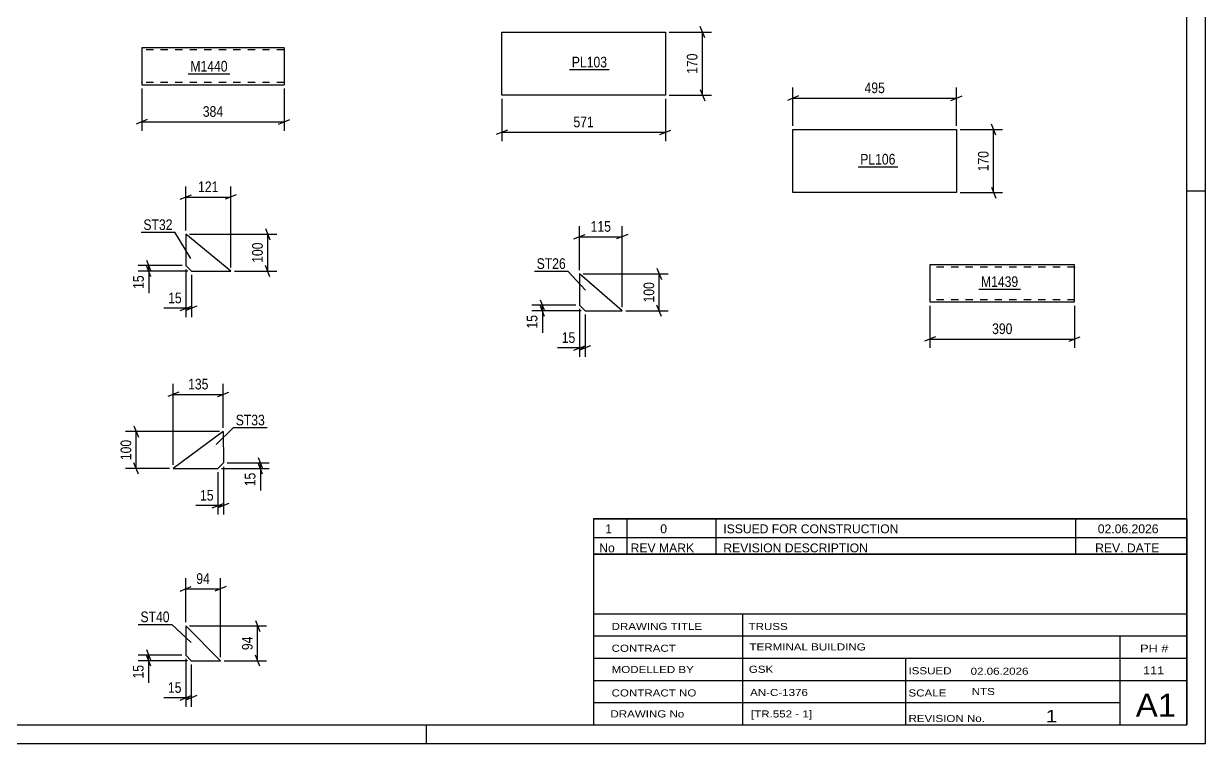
# Model space of a CAD drawing. Header units: millimetres. Extents: x 0 to 594, y 0 to 420.
# Drawn here: x 275.3 to 594, y 0 to 194.2 of the extents above; entities that cross this region are included whole.
import ezdxf

# ---------------------------------------------------------------- set-up
doc = ezdxf.new("R2010")
doc.units = ezdxf.units.MM
doc.linetypes.add('DXK_LINE_DOT2', pattern=[3.9198, 1.9599, -1.9599])
doc.styles.add('Arial Narrow', font='ARIALN.TTF', dxfattribs={"height": 0.2})

# ---------------------------------------------------------------- blocks, each defined once
blk = doc.blocks.new('Unknown-570386002-1132')
at = {"color": 5, "linetype": 'Continuous'}
for p, q in [((594, 0), (594, 420)), ((589, 5), (589, 415)), ((594, 149), (589, 149)), ((5, 5), (589, 5)), ((384, 0), (384, 5)), ((0, 0), (594, 0))]:
    blk.add_line(p, q, dxfattribs=at)
blk = doc.blocks.new('Part-570386002-9927 - 9911')
at = {"color": 2, "linetype": 'Continuous'}
for p, q in [((436.71, 116.71), (425.21, 126.71)), ((425.21, 126.71), (425.21, 118.21)), ((425.21, 118.21), (426.71, 116.71)), ((426.71, 116.71), (436.71, 116.71))]:
    blk.add_line(p, q, dxfattribs=at)
blk = doc.blocks.new('Part-570386002-9790 - 9774')
at = {"color": 2, "linetype": 'Continuous'}
for p, q in [((328.41, 22.29), (319.01, 31.69)), ((319.01, 31.69), (319.01, 23.79)), ((320.51, 22.29), (319.01, 23.79)), ((320.51, 22.29), (328.41, 22.29))]:
    blk.add_line(p, q, dxfattribs=at)
blk = doc.blocks.new('Part-570386002-8787 - 8771')
at = {"color": 2, "linetype": 'Continuous'}
for p, q in [((404.28, 174.9), (404.28, 191.9)), ((404.28, 191.9), (426.28, 191.9)), ((426.38, 191.9), (448.38, 191.9)), ((448.38, 191.9), (448.38, 174.9)), ((426.28, 174.9), (404.28, 174.9)), ((448.38, 174.9), (426.38, 174.9))]:
    blk.add_line(p, q, dxfattribs=at)
blk = doc.blocks.new('Part-570386002-8831 - 8815')
at = {"color": 2, "linetype": 'Continuous'}
for p, q in [((482.79, 148.61), (482.79, 165.61)), ((482.79, 165.61), (504.79, 165.61)), ((504.89, 165.61), (526.89, 165.61)), ((526.89, 165.61), (526.89, 148.61)), ((504.79, 148.61), (482.79, 148.61)), ((526.89, 148.61), (504.89, 148.61))]:
    blk.add_line(p, q, dxfattribs=at)
blk = doc.blocks.new('Part-570386002-9262 - 9246')
at = {"color": 2, "linetype": 'Continuous'}
for p, q in [((319.06, 137.41), (319.06, 128.91)), ((331.15, 127.41), (319.06, 137.41)), ((319.06, 128.91), (320.56, 127.41)), ((320.56, 127.41), (331.15, 127.41))]:
    blk.add_line(p, q, dxfattribs=at)
blk = doc.blocks.new('Part-570386002-9321 - 9305')
at = {"color": 2, "linetype": 'Continuous'}
for p, q in [((329.16, 84.16), (315.67, 74.16)), ((329.16, 84.16), (329.17, 75.66)), ((315.67, 74.16), (327.67, 74.16)), ((329.17, 75.66), (327.67, 74.16))]:
    blk.add_line(p, q, dxfattribs=at)
blk = doc.blocks.new('Part-570386002-9555 - 9539')
at = {"color": 2, "linetype": 'Continuous'}
for p, q in [((558.74, 129.1), (519.73, 129.1)), ((519.73, 129.1), (519.73, 119.19)), ((558.74, 120.3), (558.74, 129.1)), ((519.73, 119.19), (519.73, 119.1)), ((519.73, 119.1), (558.74, 119.1)), ((558.74, 119.1), (558.74, 120.3))]:
    blk.add_line(p, q, dxfattribs=at)
at = {"color": 7, "linetype": 'DXK_LINE_DOT2'}
for p, q in [((558.74, 128.5), (519.73, 128.5)), ((558.74, 128.5), (558.74, 128.45)), ((558.74, 128.45), (558.74, 128.5)), ((558.74, 128.36), (558.74, 128.45)), ((558.74, 128.45), (558.74, 128.36)), ((519.73, 119.7), (519.73, 119.75)), ((558.74, 119.7), (519.73, 119.7)), ((558.74, 119.75), (558.74, 120.07)), ((558.74, 119.7), (558.74, 119.75))]:
    blk.add_line(p, q, dxfattribs=at)
blk = doc.blocks.new('Part-570386002-9587 - 9571')
at = {"color": 2, "linetype": 'Continuous'}
for p, q in [((345.57, 187.72), (307.17, 187.72)), ((307.17, 187.72), (307.17, 177.81)), ((345.57, 187.72), (345.57, 177.72)), ((307.17, 177.81), (307.17, 177.72)), ((307.17, 177.72), (345.57, 177.72))]:
    blk.add_line(p, q, dxfattribs=at)
at = {"color": 7, "linetype": 'DXK_LINE_DOT2'}
for p, q in [((345.57, 187.12), (307.17, 187.12)), ((307.17, 178.32), (307.17, 178.37)), ((345.57, 178.32), (307.17, 178.32)), ((345.57, 178.32), (345.57, 178.37))]:
    blk.add_line(p, q, dxfattribs=at)
blk = doc.blocks.new('StraightDimension-570386002-9956 - 9911')
at = {"color": 7, "linetype": 'Continuous'}
for p, q in [((425.21, 117.21), (425.21, 104.31)), ((426.71, 115.71), (426.71, 104.31)), ((423.71, 106.11), (426.71, 107.31)), ((428.21, 107.31), (425.21, 106.11)), ((425.21, 106.71), (426.71, 106.71))]:
    blk.add_line(p, q, dxfattribs=at)
at = {"color": 0}
blk.add_wipeout([(424.68, 107.46), (424.68, 111.66), (419.83, 111.66), (419.83, 107.46)], dxfattribs=at)
at = {"color": 7, "linetype": 'Continuous'}
blk.add_line((425.21, 106.71), (419.3, 106.71), dxfattribs=at)
blk.add_line((425.21, 106.71), (419.3, 106.71), dxfattribs=at)
at = {"color": 3, "style": 'Arial Narrow'}
blk.add_text('15', height=2.863, dxfattribs=at).set_placement((420.43, 108.06))
blk = doc.blocks.new('StraightDimension-570386002-9929 - 9911')
at = {"color": 7, "linetype": 'Continuous'}
for p, q in [((446.11, 128.21), (447.31, 125.21)), ((426.21, 126.71), (449.11, 126.71)), ((446.71, 116.71), (446.71, 126.71)), ((447.31, 115.21), (446.11, 118.21)), ((437.71, 116.71), (449.11, 116.71))]:
    blk.add_line(p, q, dxfattribs=at)
at = {"color": 0}
blk.add_wipeout([(445.96, 125.05), (441.76, 125.05), (441.76, 118.37), (445.96, 118.37)], dxfattribs=at)
at = {"color": 3, "style": 'Arial Narrow'}
blk.add_text('100', height=2.863, rotation=90.0002, dxfattribs=at).set_placement((445.36, 118.97))
blk = doc.blocks.new('StraightDimension-570386002-9938 - 9911')
at = {"color": 7, "linetype": 'Continuous'}
for p, q in [((424.21, 118.21), (412.36, 118.21)), ((414.61, 119.71), (415.81, 116.71)), ((415.81, 115.21), (414.61, 118.21)), ((415.21, 116.71), (415.21, 118.21)), ((425.71, 116.71), (412.36, 116.71))]:
    blk.add_line(p, q, dxfattribs=at)
at = {"color": 0}
blk.add_wipeout([(414.46, 116.18), (410.26, 116.18), (410.26, 111.33), (414.46, 111.33)], dxfattribs=at)
at = {"color": 7, "linetype": 'Continuous'}
blk.add_line((415.21, 116.71), (415.21, 110.8), dxfattribs=at)
blk.add_line((415.21, 116.71), (415.21, 110.8), dxfattribs=at)
at = {"color": 3, "style": 'Arial Narrow'}
blk.add_text('15', height=2.863, rotation=90.0002, dxfattribs=at).set_placement((413.86, 111.93))
blk = doc.blocks.new('StraightDimension-570386002-9949 - 9911')
at = {"color": 7, "linetype": 'Continuous'}
for p, q in [((423.71, 136.11), (426.71, 137.31)), ((425.21, 127.71), (425.21, 139.56)), ((438.21, 137.31), (435.21, 136.11)), ((436.71, 117.71), (436.71, 139.56)), ((425.21, 136.71), (436.71, 136.71))]:
    blk.add_line(p, q, dxfattribs=at)
at = {"color": 0}
blk.add_wipeout([(434.3, 137.46), (434.3, 141.66), (427.62, 141.66), (427.62, 137.46)], dxfattribs=at)
at = {"color": 3, "style": 'Arial Narrow'}
blk.add_text('115', height=2.863, dxfattribs=at).set_placement((428.22, 138.06))
blk = doc.blocks.new('StraightDimension-570386002-9810 - 9774')
at = {"color": 7, "linetype": 'Continuous'}
for p, q in [((317.51, 41.09), (320.51, 42.29)), ((319.01, 32.69), (319.01, 44.54)), ((319.01, 41.69), (328.41, 41.69)), ((329.91, 42.29), (326.91, 41.09)), ((328.41, 23.29), (328.41, 44.54))]:
    blk.add_line(p, q, dxfattribs=at)
at = {"color": 0}
blk.add_wipeout([(326.14, 42.44), (326.14, 46.64), (321.28, 46.64), (321.28, 42.44)], dxfattribs=at)
at = {"color": 3, "style": 'Arial Narrow'}
blk.add_text('94', height=2.863, dxfattribs=at).set_placement((321.88, 43.04))
blk = doc.blocks.new('StraightDimension-570386002-9792 - 9774')
at = {"color": 7, "linetype": 'Continuous'}
for p, q in [((337.81, 33.19), (339.01, 30.19)), ((320.01, 31.69), (340.81, 31.69)), ((338.41, 22.29), (338.41, 31.69)), ((339.01, 20.79), (337.81, 23.79)), ((329.41, 22.29), (340.81, 22.29))]:
    blk.add_line(p, q, dxfattribs=at)
at = {"color": 0}
blk.add_wipeout([(337.66, 29.41), (333.46, 29.41), (333.46, 24.56), (337.66, 24.56)], dxfattribs=at)
at = {"color": 3, "style": 'Arial Narrow'}
blk.add_text('94', height=2.863, rotation=90.0002, dxfattribs=at).set_placement((337.06, 25.16))
blk = doc.blocks.new('StraightDimension-570386002-9799 - 9774')
at = {"color": 7, "linetype": 'Continuous'}
for p, q in [((318.01, 23.79), (306.16, 23.79)), ((308.41, 25.29), (309.61, 22.29)), ((309.61, 20.79), (308.41, 23.79)), ((309.01, 22.29), (309.01, 23.79)), ((319.51, 22.29), (306.16, 22.29))]:
    blk.add_line(p, q, dxfattribs=at)
at = {"color": 0}
blk.add_wipeout([(308.26, 21.76), (304.06, 21.76), (304.06, 16.9), (308.26, 16.9)], dxfattribs=at)
at = {"color": 7, "linetype": 'Continuous'}
blk.add_line((309.01, 22.29), (309.01, 16.38), dxfattribs=at)
blk.add_line((309.01, 22.29), (309.01, 16.38), dxfattribs=at)
at = {"color": 3, "style": 'Arial Narrow'}
blk.add_text('15', height=2.863, rotation=90.0002, dxfattribs=at).set_placement((307.66, 17.5))
blk = doc.blocks.new('StraightDimension-570386002-9819 - 9774')
at = {"color": 7, "linetype": 'Continuous'}
for p, q in [((319.01, 22.79), (319.01, 9.89)), ((320.51, 21.29), (320.51, 9.89)), ((317.51, 11.69), (320.51, 12.89)), ((322.01, 12.89), (319.01, 11.69)), ((319.01, 12.29), (320.51, 12.29))]:
    blk.add_line(p, q, dxfattribs=at)
at = {"color": 0}
blk.add_wipeout([(318.48, 13.04), (318.48, 17.24), (313.63, 17.24), (313.63, 13.04)], dxfattribs=at)
at = {"color": 7, "linetype": 'Continuous'}
blk.add_line((319.01, 12.29), (313.1, 12.29), dxfattribs=at)
blk.add_line((319.01, 12.29), (313.1, 12.29), dxfattribs=at)
at = {"color": 3, "style": 'Arial Narrow'}
blk.add_text('15', height=2.863, dxfattribs=at).set_placement((314.23, 13.64))
blk = doc.blocks.new('StraightDimension-570386002-8790 - 8771')
at = {"color": 7, "linetype": 'Continuous'}
for p, q in [((404.28, 173.9), (404.28, 162.5)), ((448.38, 173.9), (448.38, 162.5)), ((405.78, 165.5), (402.78, 164.3)), ((404.28, 164.9), (448.38, 164.9)), ((446.88, 164.3), (449.88, 165.5))]:
    blk.add_line(p, q, dxfattribs=at)
at = {"color": 0}
blk.add_wipeout([(429.68, 165.65), (429.68, 169.85), (422.99, 169.85), (422.99, 165.65)], dxfattribs=at)
at = {"color": 3, "style": 'Arial Narrow'}
blk.add_text('571', height=2.863, dxfattribs=at).set_placement((423.59, 166.25))
blk = doc.blocks.new('StraightDimension-570386002-8801 - 8771')
at = {"color": 7, "linetype": 'Continuous'}
for p, q in [((449.38, 191.9), (460.78, 191.9)), ((458.98, 190.4), (457.78, 193.4)), ((458.38, 174.9), (458.38, 191.9)), ((457.78, 176.4), (458.98, 173.4)), ((449.38, 174.9), (460.78, 174.9))]:
    blk.add_line(p, q, dxfattribs=at)
at = {"color": 0}
blk.add_wipeout([(457.63, 186.74), (453.43, 186.74), (453.43, 180.06), (457.63, 180.06)], dxfattribs=at)
at = {"color": 3, "style": 'Arial Narrow'}
blk.add_text('170', height=2.863, rotation=90.0002, dxfattribs=at).set_placement((457.03, 180.66))
blk = doc.blocks.new('StraightDimension-570386002-27912 - 8815')
at = {"color": 7, "linetype": 'Continuous'}
for p, q in [((482.79, 166.61), (482.79, 176.96)), ((526.89, 166.61), (526.89, 176.96)), ((484.29, 174.71), (481.29, 173.51)), ((482.79, 174.11), (526.89, 174.11)), ((525.39, 173.51), (528.39, 174.71))]:
    blk.add_line(p, q, dxfattribs=at)
at = {"color": 0}
blk.add_wipeout([(508.18, 174.86), (508.18, 179.06), (501.49, 179.06), (501.49, 174.86)], dxfattribs=at)
at = {"color": 3, "style": 'Arial Narrow'}
blk.add_text('495', height=2.863, dxfattribs=at).set_placement((502.09, 175.46))
blk = doc.blocks.new('StraightDimension-570386002-8845 - 8815')
at = {"color": 7, "linetype": 'Continuous'}
for p, q in [((537.49, 164.11), (536.29, 167.11)), ((527.89, 165.61), (539.29, 165.61)), ((536.89, 148.61), (536.89, 165.61)), ((536.29, 150.11), (537.49, 147.11)), ((527.89, 148.61), (539.29, 148.61))]:
    blk.add_line(p, q, dxfattribs=at)
at = {"color": 0}
blk.add_wipeout([(536.14, 160.45), (531.94, 160.45), (531.94, 153.76), (536.14, 153.76)], dxfattribs=at)
at = {"color": 3, "style": 'Arial Narrow'}
blk.add_text('170', height=2.863, rotation=90.0002, dxfattribs=at).set_placement((535.54, 154.36))
blk = doc.blocks.new('StraightDimension-570386002-9264 - 9246')
at = {"color": 7, "linetype": 'Continuous'}
for p, q in [((320.06, 137.41), (343.55, 137.41)), ((340.55, 138.91), (341.75, 135.91)), ((341.15, 127.41), (341.15, 137.41)), ((341.75, 125.91), (340.55, 128.91)), ((332.15, 127.41), (343.55, 127.41))]:
    blk.add_line(p, q, dxfattribs=at)
at = {"color": 0}
blk.add_wipeout([(340.4, 135.76), (336.2, 135.76), (336.2, 129.07), (340.4, 129.07)], dxfattribs=at)
at = {"color": 3, "style": 'Arial Narrow'}
blk.add_text('100', height=2.863, rotation=90.0002, dxfattribs=at).set_placement((339.8, 129.67))
blk = doc.blocks.new('StraightDimension-570386002-9273 - 9246')
at = {"color": 7, "linetype": 'Continuous'}
for p, q in [((318.06, 128.91), (306.21, 128.91)), ((308.46, 130.41), (309.66, 127.41)), ((309.66, 125.91), (308.46, 128.91)), ((309.06, 127.41), (309.06, 128.91)), ((319.56, 127.41), (306.21, 127.41))]:
    blk.add_line(p, q, dxfattribs=at)
at = {"color": 0}
blk.add_wipeout([(308.31, 126.89), (304.11, 126.89), (304.11, 122.03), (308.31, 122.03)], dxfattribs=at)
at = {"color": 7, "linetype": 'Continuous'}
blk.add_line((309.06, 127.41), (309.06, 121.51), dxfattribs=at)
blk.add_line((309.06, 127.41), (309.06, 121.51), dxfattribs=at)
at = {"color": 3, "style": 'Arial Narrow'}
blk.add_text('15', height=2.863, rotation=90.0002, dxfattribs=at).set_placement((307.71, 122.63))
blk = doc.blocks.new('StraightDimension-570386002-9284 - 9246')
at = {"color": 7, "linetype": 'Continuous'}
for p, q in [((319.06, 138.41), (319.06, 150.26)), ((331.15, 128.41), (331.15, 150.26)), ((317.56, 146.81), (320.56, 148.01)), ((319.06, 147.41), (331.15, 147.41)), ((332.65, 148.01), (329.65, 146.81))]:
    blk.add_line(p, q, dxfattribs=at)
at = {"color": 0}
blk.add_wipeout([(328.45, 148.16), (328.45, 152.36), (321.76, 152.36), (321.76, 148.16)], dxfattribs=at)
at = {"color": 3, "style": 'Arial Narrow'}
blk.add_text('121', height=2.863, dxfattribs=at).set_placement((322.36, 148.76))
blk = doc.blocks.new('StraightDimension-570386002-9291 - 9246')
at = {"color": 7, "linetype": 'Continuous'}
for p, q in [((319.06, 127.91), (319.06, 115.01)), ((320.56, 126.41), (320.56, 115.01)), ((317.56, 116.81), (320.56, 118.01)), ((322.06, 118.01), (319.06, 116.81)), ((319.06, 117.41), (320.56, 117.41))]:
    blk.add_line(p, q, dxfattribs=at)
at = {"color": 0}
blk.add_wipeout([(318.54, 118.16), (318.54, 122.36), (313.68, 122.36), (313.68, 118.16)], dxfattribs=at)
at = {"color": 7, "linetype": 'Continuous'}
blk.add_line((319.06, 117.41), (313.15, 117.41), dxfattribs=at)
blk.add_line((319.06, 117.41), (313.15, 117.41), dxfattribs=at)
at = {"color": 3, "style": 'Arial Narrow'}
blk.add_text('15', height=2.863, dxfattribs=at).set_placement((314.28, 118.76))
blk = doc.blocks.new('StraightDimension-570386002-9332 - 9305')
at = {"color": 7, "linetype": 'Continuous'}
for p, q in [((329.17, 74.66), (329.17, 61.76)), ((327.67, 73.16), (327.67, 61.76)), ((326.17, 63.56), (329.17, 64.76)), ((330.67, 64.76), (327.67, 63.56)), ((327.67, 64.16), (329.17, 64.16))]:
    blk.add_line(p, q, dxfattribs=at)
at = {"color": 0}
blk.add_wipeout([(327.14, 64.91), (327.14, 69.11), (322.28, 69.11), (322.28, 64.91)], dxfattribs=at)
at = {"color": 7, "linetype": 'Continuous'}
blk.add_line((327.67, 64.16), (321.76, 64.16), dxfattribs=at)
blk.add_line((327.67, 64.16), (321.76, 64.16), dxfattribs=at)
at = {"color": 3, "style": 'Arial Narrow'}
blk.add_text('15', height=2.863, dxfattribs=at).set_placement((322.88, 65.51))
blk = doc.blocks.new('StraightDimension-570386002-9355 - 9305')
at = {"color": 7, "linetype": 'Continuous'}
for p, q in [((338.57, 77.16), (339.77, 74.16)), ((328.67, 74.16), (341.57, 74.16)), ((330.17, 75.66), (341.57, 75.66)), ((339.77, 72.66), (338.57, 75.66)), ((339.17, 74.16), (339.17, 75.66))]:
    blk.add_line(p, q, dxfattribs=at)
at = {"color": 0}
blk.add_wipeout([(338.42, 73.64), (334.22, 73.64), (334.22, 68.78), (338.42, 68.78)], dxfattribs=at)
at = {"color": 7, "linetype": 'Continuous'}
blk.add_line((339.17, 74.16), (339.17, 68.26), dxfattribs=at)
blk.add_line((339.17, 74.16), (339.17, 68.26), dxfattribs=at)
at = {"color": 3, "style": 'Arial Narrow'}
blk.add_text('15', height=2.863, rotation=90.0002, dxfattribs=at).set_placement((337.82, 69.38))
blk = doc.blocks.new('StraightDimension-570386002-9323 - 9305')
at = {"color": 7, "linetype": 'Continuous'}
for p, q in [((315.67, 75.16), (315.67, 97.01)), ((329.16, 85.16), (329.16, 97.01)), ((317.17, 94.76), (314.17, 93.56)), ((315.67, 94.16), (329.16, 94.16)), ((327.66, 93.56), (330.66, 94.76))]:
    blk.add_line(p, q, dxfattribs=at)
at = {"color": 0}
blk.add_wipeout([(325.76, 94.91), (325.76, 99.11), (319.07, 99.11), (319.07, 94.91)], dxfattribs=at)
at = {"color": 3, "style": 'Arial Narrow'}
blk.add_text('135', height=2.863, dxfattribs=at).set_placement((319.67, 95.51))
blk = doc.blocks.new('StraightDimension-570386002-9346 - 9305')
at = {"color": 7, "linetype": 'Continuous'}
for p, q in [((328.17, 84.16), (302.82, 84.16)), ((305.07, 85.66), (306.27, 82.66)), ((305.67, 74.16), (305.67, 84.16)), ((314.67, 74.16), (302.82, 74.16)), ((306.27, 72.66), (305.07, 75.66))]:
    blk.add_line(p, q, dxfattribs=at)
at = {"color": 0}
blk.add_wipeout([(304.92, 82.5), (300.72, 82.5), (300.72, 75.82), (304.92, 75.82)], dxfattribs=at)
at = {"color": 3, "style": 'Arial Narrow'}
blk.add_text('100', height=2.863, rotation=90.0002, dxfattribs=at).set_placement((304.32, 76.42))
blk = doc.blocks.new('StraightDimension-570386002-9557 - 9539')
at = {"color": 7, "linetype": 'Continuous'}
for p, q in [((519.73, 118.1), (519.73, 106.7)), ((558.74, 118.1), (558.74, 106.7)), ((521.23, 109.7), (518.23, 108.5)), ((519.73, 109.1), (558.74, 109.1)), ((557.24, 108.5), (560.24, 109.7))]:
    blk.add_line(p, q, dxfattribs=at)
at = {"color": 0}
blk.add_wipeout([(542.58, 109.85), (542.58, 114.05), (535.89, 114.05), (535.89, 109.85)], dxfattribs=at)
at = {"color": 3, "style": 'Arial Narrow'}
blk.add_text('390', height=2.863, dxfattribs=at).set_placement((536.49, 110.45))
blk = doc.blocks.new('StraightDimension-570386002-9589 - 9571')
at = {"color": 7, "linetype": 'Continuous'}
for p, q in [((307.17, 176.72), (307.17, 165.32)), ((345.57, 176.72), (345.57, 165.32)), ((308.67, 168.32), (305.67, 167.12)), ((307.17, 167.72), (345.57, 167.72)), ((344.07, 167.12), (347.07, 168.32))]:
    blk.add_line(p, q, dxfattribs=at)
at = {"color": 0}
blk.add_wipeout([(329.71, 168.47), (329.71, 172.67), (323.03, 172.67), (323.03, 168.47)], dxfattribs=at)
at = {"color": 3, "style": 'Arial Narrow'}
blk.add_text('384', height=2.863, dxfattribs=at).set_placement((323.63, 169.07))
blk = doc.blocks.new('Mark-570386002-9923 - 9911')
at = {"color": 0}
blk.add_wipeout([(421.51, 128.03), (421.51, 131.03), (413.66, 131.03), (413.66, 128.03)], dxfattribs=at)
blk.add_wipeout([(421.51, 128.03), (421.51, 131.03), (413.66, 131.03), (413.66, 128.03)], dxfattribs=at)
at = {"color": 30, "linetype": 'Continuous'}
for p in [(413.06, 127.43), (426.87, 122.26)]:
    blk.add_line(p, (422.11, 127.43), dxfattribs=at)
at = {"color": 3, "style": 'Arial Narrow'}
blk.add_text('ST26', height=2.863, dxfattribs=at).set_placement((413.66, 128.03))
blk = doc.blocks.new('Unknown-570386002-30145')
at = {"color": 7, "linetype": 'Continuous'}
for p, q in [((429, 51.05), (429, 5)), ((429, 51.05), (589, 51.05)), ((589, 51), (589, 5)), ((429, 35), (589, 35)), ((469.14, 35), (469.14, 5)), ((429, 29), (589, 29)), ((571, 5.05), (571, 29.05)), ((429, 23), (589, 23)), ((513.14, 23), (513.14, 5)), ((429, 17), (589, 17)), ((429, 11), (571, 11)), ((429, 5), (589, 5))]:
    blk.add_line(p, q, dxfattribs=at)
at = {"color": 7, "style": 'Arial Narrow'}
for s, height, width, p in [('DRAWING TITLE', 1.9089, 1.425378, (433.88, 30.61)), ('TRUSS', 1.909, 1.425378, (470.81, 30.59)), ('CONTRACT', 1.909, 1.425378, (433.88, 24.71)), ('TERMINAL BUILDING', 1.9089, 1.425378, (471.06, 25.07)), ('MODELLED BY', 1.9089, 1.425378, (433.88, 18.98)), ('GSK', 1.909, 1.425378, (470.88, 19.04)), ('ISSUED', 1.909, 1.425378, (513.94, 18.64)), ('02.06.2026', 1.909, 1.425378, (530.69, 18.52)), ('CONTRACT NO', 1.9089, 1.425378, (433.88, 12.66)), ('AN-C-1376', 1.909, 1.425378, (471.23, 12.78)), ('SCALE', 1.909, 1.425378, (513.94, 12.65)), ('A1', 6.204, 1.25, (575.24, 7.2)), ('DRAWING No', 1.909, 1.425378, (433.56, 7)), ('[TR.552 - 1]', 1.9089, 1.425378, (471.46, 6.99)), ('REVISION No.', 1.9089, 1.425378, (513.94, 5.77)), ('1', 3.34, 1.5, (550.91, 5.68))]:
    blk.add_text(s, height=height, dxfattribs=dict(at, width=width)).set_placement(p)
at = {"color": 7, "linetype": 'Continuous', "style": 'Arial Narrow'}
for s, height, width, p in [('PH #', 2.1, 1.42538, (576.4, 24.55)), ('111', 2.1, 1.42538, (577.19, 18.65)), ('NTS', 1.909, 1.425378, (531, 13.05))]:
    blk.add_text(s, height=height, dxfattribs=dict(at, width=width)).set_placement(p)
blk = doc.blocks.new('Unknown-570386002-30146')
at = {"color": 7, "linetype": 'Continuous'}
for p, q in [((429, 60.55), (589, 60.55)), ((589, 60.55), (429, 60.55)), ((429, 60.55), (429, 55.55)), ((438, 60.55), (438, 55.55)), ((462, 60.55), (462, 55.55)), ((559, 60.55), (559, 55.55)), ((589, 60.55), (589, 55.55)), ((429, 55.55), (589, 55.55)), ((429, 55.55), (429, 51.05)), ((429, 55.55), (589, 55.55)), ((438, 55.55), (438, 51.05)), ((462, 55.55), (462, 51.05)), ((559, 55.55), (559, 51.05)), ((589, 55.55), (589, 51.05)), ((589, 51.05), (429, 51.05))]:
    blk.add_line(p, q, dxfattribs=at)
at = {"color": 7, "linetype": 'Continuous', "style": 'Arial Narrow'}
for s, height, width, p in [('1', 2.39, 1.196471, (432.16, 56.7)), ('0', 2.39, 1.196471, (447, 56.7)), ('ISSUED FOR CONSTRUCTION', 2.3861, 1.196471, (464, 56.7)), ('02.06.2026', 2.386, 1.196471, (565, 56.7)), ('No', 2.386, 1.2, (430.54, 51.55)), ('REV MARK', 2.386, 1.2, (439, 51.55)), ('REVISION DESCRIPTION', 2.3861, 1.2, (464, 51.55)), ('REV. DATE', 2.386, 1.2, (564.28, 51.55))]:
    blk.add_text(s, height=height, dxfattribs=dict(at, width=width)).set_placement(p)
blk = doc.blocks.new('Mark-570386002-9786 - 9774')
at = {"color": 0}
blk.add_wipeout([(314.68, 32.71), (314.68, 35.71), (306.82, 35.71), (306.82, 32.71)], dxfattribs=at)
blk.add_wipeout([(314.68, 32.71), (314.68, 35.71), (306.82, 35.71), (306.82, 32.71)], dxfattribs=at)
at = {"color": 30, "linetype": 'Continuous'}
for p in [(306.22, 32.11), (320.53, 27.23)]:
    blk.add_line(p, (315.28, 32.11), dxfattribs=at)
at = {"color": 3, "style": 'Arial Narrow'}
blk.add_text('ST40', height=2.863, dxfattribs=at).set_placement((306.82, 32.71))
blk = doc.blocks.new('Mark-570386002-8783 - 8771')
at = {"color": 0}
blk.add_wipeout([(432.65, 182.4), (432.65, 185.4), (423.15, 185.4), (423.15, 182.4)], dxfattribs=at)
blk.add_wipeout([(432.65, 182.4), (432.65, 185.4), (423.15, 185.4), (423.15, 182.4)], dxfattribs=at)
at = {"color": 30, "linetype": 'Continuous'}
blk.add_line((422.55, 181.8), (433.25, 181.8), dxfattribs=at)
at = {"color": 3, "style": 'Arial Narrow'}
blk.add_text('PL103', height=2.863, dxfattribs=at).set_placement((423.15, 182.4))
blk = doc.blocks.new('Mark-570386002-8827 - 8815')
at = {"color": 0}
blk.add_wipeout([(510.44, 156.19), (510.44, 159.19), (500.93, 159.19), (500.93, 156.19)], dxfattribs=at)
blk.add_wipeout([(510.44, 156.19), (510.44, 159.19), (500.93, 159.19), (500.93, 156.19)], dxfattribs=at)
at = {"color": 30, "linetype": 'Continuous'}
blk.add_line((500.33, 155.59), (511.04, 155.59), dxfattribs=at)
at = {"color": 3, "style": 'Arial Narrow'}
blk.add_text('PL106', height=2.863, dxfattribs=at).set_placement((500.93, 156.19))
blk = doc.blocks.new('Mark-570386002-9258 - 9246')
at = {"color": 0}
blk.add_wipeout([(315.46, 138.53), (315.46, 141.53), (307.61, 141.53), (307.61, 138.53)], dxfattribs=at)
blk.add_wipeout([(315.46, 138.53), (315.46, 141.53), (307.61, 141.53), (307.61, 138.53)], dxfattribs=at)
at = {"color": 30, "linetype": 'Continuous'}
for p in [(307.01, 137.93), (320.43, 130.87)]:
    blk.add_line(p, (316.06, 137.93), dxfattribs=at)
at = {"color": 3, "style": 'Arial Narrow'}
blk.add_text('ST32', height=2.863, dxfattribs=at).set_placement((307.61, 138.53))
blk = doc.blocks.new('Mark-570386002-9317 - 9305')
at = {"color": 0}
blk.add_wipeout([(340.37, 85.81), (340.37, 88.81), (332.51, 88.81), (332.51, 85.81)], dxfattribs=at)
blk.add_wipeout([(340.37, 85.81), (340.37, 88.81), (332.51, 88.81), (332.51, 85.81)], dxfattribs=at)
at = {"color": 30, "linetype": 'Continuous'}
for p, q in [((327.2, 80.61), (331.91, 85.21)), ((331.91, 85.21), (340.97, 85.21))]:
    blk.add_line(p, q, dxfattribs=at)
at = {"color": 3, "style": 'Arial Narrow'}
blk.add_text('ST33', height=2.863, dxfattribs=at).set_placement((332.51, 85.81))
blk = doc.blocks.new('Mark-570386002-9551 - 9539')
at = {"color": 0}
blk.add_wipeout([(543.54, 123.16), (543.54, 126.16), (533.49, 126.16), (533.49, 123.16)], dxfattribs=at)
blk.add_wipeout([(543.54, 123.16), (543.54, 126.16), (533.49, 126.16), (533.49, 123.16)], dxfattribs=at)
at = {"color": 30, "linetype": 'Continuous'}
blk.add_line((532.89, 122.56), (544.14, 122.56), dxfattribs=at)
at = {"color": 3, "style": 'Arial Narrow'}
blk.add_text('M1439', height=2.863, dxfattribs=at).set_placement((533.49, 123.16))
blk = doc.blocks.new('Mark-570386002-9583 - 9571')
at = {"color": 0}
blk.add_wipeout([(330.33, 181.29), (330.33, 184.29), (320.28, 184.29), (320.28, 181.29)], dxfattribs=at)
blk.add_wipeout([(330.33, 181.29), (330.33, 184.29), (320.28, 184.29), (320.28, 181.29)], dxfattribs=at)
at = {"color": 30, "linetype": 'Continuous'}
blk.add_line((319.68, 180.69), (330.93, 180.69), dxfattribs=at)
at = {"color": 3, "style": 'Arial Narrow'}
blk.add_text('M1440', height=2.863, dxfattribs=at).set_placement((320.28, 181.29))

msp = doc.modelspace()

# ---------------------------------------------------------------- block references
for name in ['Unknown-570386002-1132', 'Part-570386002-8787 - 8771', 'Part-570386002-9587 - 9571', 'Part-570386002-8831 - 8815', 'Part-570386002-9262 - 9246', 'Part-570386002-9555 - 9539', 'Part-570386002-9927 - 9911', 'Part-570386002-9321 - 9305', 'Unknown-570386002-30146', 'Unknown-570386002-30145', 'Part-570386002-9790 - 9774']:
    msp.add_blockref(name, (0, 0))

# ---------------------------------------------------------------- next in the draw order: block references
for name in ['Mark-570386002-8783 - 8771', 'Mark-570386002-9583 - 9571', 'StraightDimension-570386002-27912 - 8815', 'StraightDimension-570386002-9589 - 9571', 'StraightDimension-570386002-8790 - 8771', 'Mark-570386002-8827 - 8815', 'StraightDimension-570386002-9264 - 9246', 'Mark-570386002-9551 - 9539', 'StraightDimension-570386002-9557 - 9539', 'StraightDimension-570386002-9956 - 9911', 'StraightDimension-570386002-9332 - 9305', 'StraightDimension-570386002-9810 - 9774']:
    msp.add_blockref(name, (0, 0))

# ---------------------------------------------------------------- next in the draw order: block references
for name in ['StraightDimension-570386002-8801 - 8771', 'StraightDimension-570386002-8845 - 8815', 'StraightDimension-570386002-9273 - 9246', 'StraightDimension-570386002-9929 - 9911', 'StraightDimension-570386002-9355 - 9305', 'StraightDimension-570386002-9792 - 9774']:
    msp.add_blockref(name, (0, 0))

# ---------------------------------------------------------------- next in the draw order: block references
for name in ['StraightDimension-570386002-9284 - 9246', 'StraightDimension-570386002-9938 - 9911', 'StraightDimension-570386002-9323 - 9305', 'Mark-570386002-9786 - 9774', 'StraightDimension-570386002-9799 - 9774']:
    msp.add_blockref(name, (0, 0))

# ---------------------------------------------------------------- next in the draw order: block references
for name in ['Mark-570386002-9258 - 9246', 'StraightDimension-570386002-9949 - 9911', 'StraightDimension-570386002-9291 - 9246', 'StraightDimension-570386002-9346 - 9305', 'StraightDimension-570386002-9819 - 9774']:
    msp.add_blockref(name, (0, 0))

# ---------------------------------------------------------------- next in the draw order: block references
for name in ['Mark-570386002-9923 - 9911', 'Mark-570386002-9317 - 9305']:
    msp.add_blockref(name, (0, 0))

doc.saveas('drawing.dxf')
